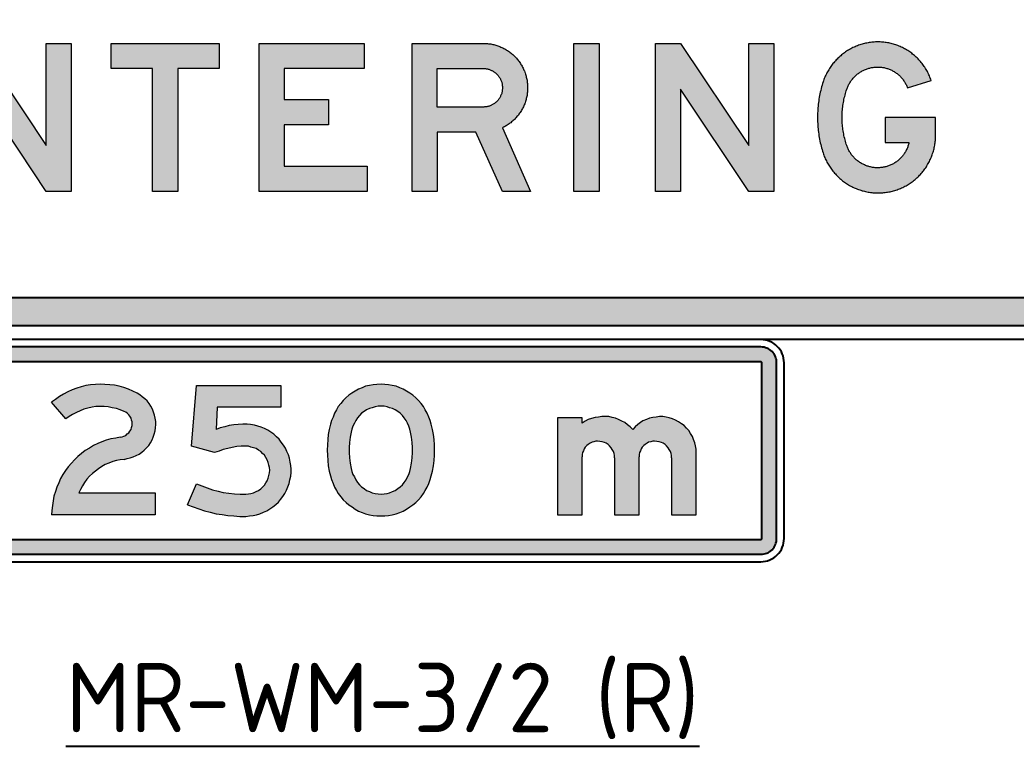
# Model space of a CAD drawing. Extents: x 171 to 337, y 11 to 274.
# Drawn here: x 228.9 to 300.7, y 169.4 to 221.7 of the extents above; entities that cross this region are included whole.
import ezdxf

# ---------------------------------------------------------------- set-up
doc = ezdxf.new("R2010")
doc.units = 0
for name, color, linetype in [('L25', 1, 'CONTINUOUS'), ('L35', 3, 'CONTINUOUS'), ('T25', 1, 'CONTINUOUS')]:
    doc.layers.add(name, color=color, linetype=linetype)
doc.styles.add('ISO', font='iso3098b.shx')

msp = doc.modelspace()

# ---------------------------------------------------------------- hatches: boundary and pattern name
at = {"layer": 'L25'}
h = msp.add_hatch(color=256, dxfattribs=at)
edge = h.paths.add_edge_path(flags=16)
edge.add_line((173.653, 205.387), (173.653, 267.387))
edge.add_arc((177.32, 267.387), 3.667, 90, 180, ccw=False)
edge.add_line((177.32, 271.054), (330.653, 271.054))
edge.add_arc((330.653, 267.387), 3.667, 0, 90, ccw=False)
edge.add_line((334.32, 267.387), (334.32, 205.387))
edge.add_arc((330.653, 205.387), 3.667, -90, 0, ccw=False)
edge.add_line((330.653, 201.721), (177.32, 201.721))
edge.add_arc((177.32, 205.387), 3.667, 180, 270, ccw=False)
edge = h.paths.add_edge_path()
edge.add_line((171.653, 205.387), (171.653, 267.387))
edge.add_arc((177.32, 267.387), 5.667, 90, 180, ccw=False)
edge.add_line((177.32, 273.054), (330.653, 273.054))
edge.add_arc((330.653, 267.387), 5.667, 0, 90, ccw=False)
edge.add_line((336.32, 267.387), (336.32, 205.387))
edge.add_arc((330.653, 205.387), 5.667, -90, 0, ccw=False)
edge.add_line((330.653, 199.721), (177.32, 199.721))
edge.add_arc((177.32, 205.387), 5.667, 180, 270, ccw=False)
h = msp.add_hatch(color=256, dxfattribs=at)
h.paths.add_polyline_path([(213.083, 220.058), (220.647, 220.058), (220.647, 218.243), (214.893, 218.243), (214.893, 216.004), (218.089, 216.004), (218.089, 214.189), (214.893, 214.189), (214.893, 211.202), (220.862, 211.202), (220.862, 209.392), (213.083, 209.392)])
h.paths.add_polyline_path([(224.113, 220.058), (225.923, 220.058), (230.825, 212.698), (230.825, 220.058), (232.64, 220.058), (232.64, 209.392), (230.825, 209.392), (225.923, 216.752), (225.923, 209.392), (224.113, 209.392)])
h.paths.add_polyline_path([(235.512, 220.058), (243.296, 220.058), (243.296, 218.243), (240.309, 218.243), (240.309, 209.392), (238.499, 209.392), (238.499, 218.243), (235.512, 218.243)])
h.paths.add_polyline_path([(246.168, 220.058), (253.737, 220.058), (253.737, 218.243), (247.978, 218.243), (247.978, 216.004), (251.179, 216.004), (251.179, 214.189), (247.978, 214.189), (247.978, 211.202), (253.952, 211.202), (253.952, 209.392), (246.168, 209.392)])
h.paths.add_polyline_path([(268.846, 220.058), (270.661, 220.058), (270.661, 209.392), (268.846, 209.392)])
h.paths.add_polyline_path([(274.72, 220.058), (276.535, 220.058), (281.437, 212.698), (281.437, 220.058), (283.247, 220.058), (283.247, 209.392), (281.437, 209.392), (276.535, 216.752), (276.535, 209.392), (274.72, 209.392)])
h.paths.add_polyline_path([(292.876, 216.857), (294.581, 217.391), (294.551, 217.475), (294.521, 217.555), (294.491, 217.635), (294.456, 217.715), (294.421, 217.794), (294.381, 217.874), (294.347, 217.954), (294.307, 218.029), (294.262, 218.109), (294.217, 218.183), (294.172, 218.258), (294.127, 218.333), (294.077, 218.403), (294.027, 218.473), (293.978, 218.542), (293.923, 218.612), (293.868, 218.682), (293.813, 218.747), (293.753, 218.817), (293.698, 218.877), (293.639, 218.941), (293.574, 219.006), (293.514, 219.066), (293.449, 219.121), (293.384, 219.181), (293.314, 219.236), (293.25, 219.29), (293.18, 219.345), (293.11, 219.395), (293.035, 219.445), (292.965, 219.495), (292.891, 219.545), (292.816, 219.59), (292.741, 219.634), (292.666, 219.674), (292.591, 219.714), (292.512, 219.754), (292.432, 219.794), (292.352, 219.829), (292.272, 219.864), (292.192, 219.894), (292.108, 219.924), (292.028, 219.954), (291.943, 219.979), (291.863, 220.003), (291.779, 220.028), (291.694, 220.048), (291.609, 220.068), (291.524, 220.088), (291.435, 220.103), (291.35, 220.118), (291.265, 220.128), (291.175, 220.138), (291.09, 220.148), (291.006, 220.153), (290.916, 220.158), (290.831, 220.163), (290.741, 220.163), (290.657, 220.163), (290.567, 220.158), (290.477, 220.153), (290.387, 220.148), (290.303, 220.138), (290.213, 220.128), (290.128, 220.113), (290.038, 220.098), (289.954, 220.083), (289.864, 220.063), (289.779, 220.043), (289.694, 220.023), (289.609, 219.998), (289.525, 219.974), (289.44, 219.949), (289.355, 219.919), (289.275, 219.889), (289.191, 219.854), (289.111, 219.819), (289.031, 219.784), (288.951, 219.749), (288.872, 219.709), (288.792, 219.669), (288.712, 219.624), (288.637, 219.58), (288.562, 219.535), (288.488, 219.485), (288.413, 219.44), (288.343, 219.385), (288.268, 219.335), (288.198, 219.28), (288.129, 219.226), (288.064, 219.171), (287.994, 219.111), (287.929, 219.051), (287.864, 218.991), (287.804, 218.931), (287.74, 218.867), (287.68, 218.802), (287.625, 218.737), (287.565, 218.667), (287.51, 218.597), (287.455, 218.527), (287.401, 218.458), (287.351, 218.388), (287.301, 218.313), (287.251, 218.238), (287.206, 218.163), (287.161, 218.089), (287.116, 218.014), (287.071, 217.934), (287.032, 217.854), (286.997, 217.775), (286.957, 217.695), (286.922, 217.615), (286.887, 217.535), (286.857, 217.45), (286.827, 217.366), (286.797, 217.286), (286.762, 217.161), (286.722, 217.042), (286.687, 216.917), (286.658, 216.797), (286.628, 216.673), (286.598, 216.548), (286.573, 216.423), (286.548, 216.304), (286.523, 216.179), (286.503, 216.049), (286.483, 215.925), (286.463, 215.8), (286.448, 215.675), (286.438, 215.546), (286.423, 215.421), (286.413, 215.296), (286.408, 215.167), (286.403, 215.042), (286.398, 214.912), (286.393, 214.788), (286.393, 214.663), (286.398, 214.533), (286.403, 214.409), (286.408, 214.279), (286.413, 214.154), (286.423, 214.025), (286.438, 213.9), (286.448, 213.775), (286.463, 213.651), (286.483, 213.521), (286.503, 213.396), (286.523, 213.272), (286.548, 213.147), (286.573, 213.022), (286.598, 212.898), (286.628, 212.773), (286.658, 212.653), (286.687, 212.529), (286.722, 212.409), (286.762, 212.284), (286.797, 212.165), (286.827, 212.08), (286.857, 211.995), (286.887, 211.915), (286.922, 211.831), (286.957, 211.751), (286.997, 211.671), (287.032, 211.591), (287.071, 211.512), (287.116, 211.437), (287.161, 211.357), (287.206, 211.282), (287.251, 211.207), (287.301, 211.133), (287.351, 211.063), (287.401, 210.988), (287.455, 210.918), (287.51, 210.848), (287.565, 210.779), (287.625, 210.714), (287.68, 210.649), (287.74, 210.584), (287.804, 210.519), (287.864, 210.459), (287.929, 210.395), (287.994, 210.335), (288.064, 210.28), (288.129, 210.22), (288.198, 210.165), (288.268, 210.115), (288.343, 210.061), (288.413, 210.011), (288.488, 209.961), (288.562, 209.916), (288.637, 209.866), (288.712, 209.826), (288.792, 209.781), (288.872, 209.741), (288.951, 209.702), (289.031, 209.662), (289.111, 209.627), (289.191, 209.592), (289.275, 209.562), (289.355, 209.532), (289.44, 209.502), (289.525, 209.472), (289.609, 209.447), (289.694, 209.427), (289.779, 209.402), (289.864, 209.382), (289.954, 209.362), (290.038, 209.347), (290.128, 209.333), (290.213, 209.323), (290.303, 209.313), (290.387, 209.303), (290.477, 209.293), (290.567, 209.288), (290.657, 209.288), (290.741, 209.283), (290.831, 209.283), (290.921, 209.288), (291.006, 209.293), (291.095, 209.298), (291.18, 209.308), (291.27, 209.318), (291.36, 209.328), (291.444, 209.342), (291.529, 209.357), (291.619, 209.372), (291.704, 209.392), (291.789, 209.412), (291.873, 209.437), (291.958, 209.462), (292.043, 209.487), (292.128, 209.517), (292.207, 209.547), (292.292, 209.577), (292.372, 209.612), (292.452, 209.647), (292.537, 209.682), (292.611, 209.721), (292.691, 209.761), (292.771, 209.806), (292.846, 209.846), (292.92, 209.891), (292.995, 209.941), (293.07, 209.986), (293.145, 210.036), (293.215, 210.09), (293.284, 210.14), (293.354, 210.195), (293.424, 210.255), (293.489, 210.31), (293.554, 210.37), (293.619, 210.43), (293.683, 210.489), (293.743, 210.554), (293.803, 210.619), (293.863, 210.684), (293.923, 210.749), (293.978, 210.818), (294.032, 210.888), (294.087, 210.958), (294.137, 211.028), (294.187, 211.103), (294.237, 211.173), (294.282, 211.247), (294.327, 211.322), (294.372, 211.402), (294.416, 211.477), (294.456, 211.556), (294.496, 211.636), (294.531, 211.716), (294.566, 211.796), (294.601, 211.876), (294.631, 211.96), (294.666, 212.04), (294.691, 212.125), (294.721, 212.21), (294.745, 212.294), (294.765, 212.379), (294.79, 212.464), (294.805, 212.549), (294.825, 212.639), (294.84, 212.723), (294.855, 212.813), (294.865, 212.898), (294.875, 212.988), (294.885, 213.072), (294.89, 213.162), (294.895, 213.252), (294.9, 213.337), (294.9, 214.723), (291.275, 214.723), (291.275, 212.913), (292.98, 212.913), (292.965, 212.848), (292.95, 212.783), (292.93, 212.723), (292.91, 212.658), (292.891, 212.599), (292.871, 212.539), (292.846, 212.479), (292.816, 212.419), (292.791, 212.359), (292.761, 212.304), (292.726, 212.245), (292.696, 212.19), (292.661, 212.135), (292.621, 212.08), (292.586, 212.03), (292.546, 211.975), (292.507, 211.925), (292.462, 211.876), (292.422, 211.831), (292.377, 211.781), (292.327, 211.736), (292.282, 211.691), (292.232, 211.651), (292.182, 211.606), (292.133, 211.566), (292.078, 211.527), (292.028, 211.492), (291.973, 211.457), (291.918, 211.422), (291.863, 211.387), (291.804, 211.357), (291.744, 211.327), (291.689, 211.302), (291.629, 211.277), (291.569, 211.252), (291.504, 211.227), (291.444, 211.207), (291.385, 211.187), (291.32, 211.173), (291.255, 211.158), (291.195, 211.143), (291.13, 211.133), (291.066, 211.123), (291.001, 211.113), (290.936, 211.108), (290.871, 211.103), (290.806, 211.098), (290.741, 211.098), (290.677, 211.098), (290.612, 211.103), (290.547, 211.103), (290.482, 211.113), (290.417, 211.118), (290.352, 211.128), (290.288, 211.143), (290.223, 211.153), (290.163, 211.168), (290.098, 211.187), (290.033, 211.202), (289.974, 211.222), (289.914, 211.247), (289.849, 211.267), (289.789, 211.297), (289.729, 211.322), (289.674, 211.352), (289.614, 211.382), (289.56, 211.412), (289.5, 211.447), (289.445, 211.482), (289.39, 211.517), (289.34, 211.556), (289.285, 211.596), (289.236, 211.636), (289.186, 211.676), (289.136, 211.721), (289.091, 211.766), (289.046, 211.811), (289.001, 211.861), (288.956, 211.91), (288.911, 211.96), (288.872, 212.01), (288.832, 212.06), (288.797, 212.115), (288.762, 212.17), (288.727, 212.225), (288.692, 212.279), (288.662, 212.339), (288.627, 212.394), (288.602, 212.454), (288.572, 212.514), (288.547, 212.574), (288.527, 212.639), (288.503, 212.698), (288.468, 212.803), (288.438, 212.903), (288.408, 213.007), (288.378, 213.112), (288.353, 213.217), (288.328, 213.327), (288.303, 213.431), (288.283, 213.536), (288.263, 213.646), (288.243, 213.75), (288.228, 213.86), (288.213, 213.965), (288.203, 214.075), (288.193, 214.184), (288.183, 214.289), (288.178, 214.399), (288.173, 214.508), (288.168, 214.618), (288.168, 214.723), (288.168, 214.833), (288.173, 214.942), (288.178, 215.052), (288.183, 215.157), (288.193, 215.266), (288.203, 215.376), (288.213, 215.481), (288.228, 215.59), (288.243, 215.695), (288.263, 215.805), (288.283, 215.91), (288.303, 216.019), (288.328, 216.124), (288.353, 216.229), (288.378, 216.333), (288.408, 216.438), (288.438, 216.543), (288.468, 216.648), (288.503, 216.752), (288.527, 216.812), (288.547, 216.872), (288.572, 216.932), (288.602, 216.992), (288.627, 217.051), (288.662, 217.111), (288.692, 217.166), (288.727, 217.221), (288.762, 217.281), (288.797, 217.331), (288.832, 217.386), (288.872, 217.44), (288.911, 217.49), (288.956, 217.54), (289.001, 217.59), (289.046, 217.635), (289.091, 217.68), (289.136, 217.725), (289.186, 217.77), (289.236, 217.814), (289.285, 217.854), (289.34, 217.894), (289.39, 217.929), (289.445, 217.969), (289.5, 218.004), (289.56, 218.034), (289.614, 218.069), (289.674, 218.099), (289.729, 218.129), (289.789, 218.153), (289.849, 218.178), (289.914, 218.203), (289.974, 218.223), (290.033, 218.243), (290.098, 218.263), (290.163, 218.278), (290.223, 218.293), (290.288, 218.308), (290.352, 218.318), (290.417, 218.328), (290.482, 218.338), (290.547, 218.343), (290.612, 218.348), (290.677, 218.348), (290.741, 218.353), (290.806, 218.348), (290.871, 218.348), (290.936, 218.343), (291.001, 218.338), (291.066, 218.328), (291.125, 218.318), (291.19, 218.308), (291.255, 218.293), (291.315, 218.278), (291.38, 218.258), (291.44, 218.238), (291.499, 218.218), (291.559, 218.198), (291.619, 218.173), (291.679, 218.148), (291.739, 218.119), (291.799, 218.089), (291.853, 218.059), (291.908, 218.029), (291.963, 217.994), (292.018, 217.959), (292.068, 217.919), (292.123, 217.884), (292.173, 217.844), (292.222, 217.799), (292.272, 217.76), (292.317, 217.715), (292.362, 217.67), (292.407, 217.625), (292.452, 217.575), (292.492, 217.525), (292.532, 217.475), (292.571, 217.425), (292.606, 217.371), (292.646, 217.316), (292.681, 217.261), (292.711, 217.206), (292.741, 217.151), (292.771, 217.096), (292.801, 217.037), (292.826, 216.977), (292.851, 216.917)])
h.paths.add_polyline_path([(259.008, 218.243), (262.314, 218.243), (262.364, 218.243), (262.414, 218.243), (262.468, 218.238), (262.518, 218.228), (262.568, 218.223), (262.618, 218.213), (262.668, 218.198), (262.713, 218.188), (262.763, 218.173), (262.813, 218.153), (262.857, 218.134), (262.902, 218.114), (262.947, 218.094), (262.992, 218.069), (263.037, 218.044), (263.082, 218.014), (263.122, 217.989), (263.162, 217.959), (263.201, 217.924), (263.241, 217.894), (263.276, 217.859), (263.316, 217.824), (263.351, 217.784), (263.381, 217.745), (263.411, 217.705), (263.446, 217.665), (263.471, 217.625), (263.501, 217.58), (263.526, 217.535), (263.551, 217.495), (263.57, 217.445), (263.59, 217.401), (263.61, 217.356), (263.625, 217.306), (263.645, 217.256), (263.655, 217.211), (263.67, 217.161), (263.68, 217.111), (263.685, 217.061), (263.69, 217.012), (263.695, 216.957), (263.7, 216.907), (263.7, 216.857), (263.7, 216.807), (263.695, 216.757), (263.69, 216.707), (263.685, 216.658), (263.68, 216.603), (263.67, 216.558), (263.655, 216.508), (263.645, 216.458), (263.625, 216.408), (263.61, 216.363), (263.59, 216.313), (263.57, 216.269), (263.551, 216.224), (263.526, 216.179), (263.501, 216.134), (263.471, 216.089), (263.446, 216.049), (263.411, 216.009), (263.381, 215.969), (263.351, 215.93), (263.316, 215.895), (263.276, 215.855), (263.241, 215.825), (263.201, 215.79), (263.162, 215.76), (263.122, 215.725), (263.082, 215.7), (263.037, 215.67), (262.992, 215.645), (262.947, 215.62), (262.902, 215.6), (262.857, 215.58), (262.813, 215.561), (262.763, 215.546), (262.713, 215.526), (262.668, 215.516), (262.618, 215.501), (262.568, 215.491), (262.518, 215.486), (262.468, 215.481), (262.414, 215.476), (262.364, 215.471), (262.314, 215.471), (259.008, 215.471)], flags=16)
h.paths.add_polyline_path([(257.198, 220.058), (262.314, 220.058), (262.394, 220.058), (262.468, 220.053), (262.548, 220.048), (262.623, 220.043), (262.703, 220.033), (262.778, 220.023), (262.852, 220.013), (262.932, 219.998), (263.007, 219.983), (263.082, 219.969), (263.157, 219.949), (263.231, 219.929), (263.306, 219.904), (263.376, 219.879), (263.451, 219.854), (263.521, 219.824), (263.595, 219.794), (263.665, 219.764), (263.735, 219.729), (263.805, 219.694), (263.87, 219.659), (263.939, 219.619), (264.004, 219.58), (264.069, 219.54), (264.134, 219.495), (264.199, 219.45), (264.259, 219.405), (264.323, 219.355), (264.383, 219.31), (264.438, 219.255), (264.498, 219.206), (264.553, 219.151), (264.608, 219.096), (264.662, 219.041), (264.712, 218.986), (264.762, 218.926), (264.812, 218.867), (264.862, 218.807), (264.907, 218.742), (264.952, 218.677), (264.997, 218.617), (265.036, 218.547), (265.076, 218.483), (265.116, 218.418), (265.151, 218.348), (265.186, 218.278), (265.221, 218.208), (265.251, 218.139), (265.281, 218.069), (265.311, 217.994), (265.336, 217.924), (265.361, 217.849), (265.381, 217.775), (265.405, 217.7), (265.42, 217.625), (265.44, 217.55), (265.455, 217.475), (265.47, 217.396), (265.48, 217.321), (265.49, 217.246), (265.5, 217.166), (265.505, 217.091), (265.51, 217.012), (265.51, 216.937), (265.51, 216.857), (265.51, 216.777), (265.51, 216.702), (265.505, 216.623), (265.5, 216.548), (265.49, 216.468), (265.48, 216.388), (265.47, 216.313), (265.455, 216.239), (265.44, 216.159), (265.42, 216.084), (265.4, 216.009), (265.381, 215.935), (265.356, 215.86), (265.331, 215.785), (265.306, 215.71), (265.276, 215.64), (265.246, 215.566), (265.211, 215.496), (265.176, 215.426), (265.141, 215.356), (265.106, 215.286), (265.066, 215.221), (265.026, 215.152), (264.982, 215.087), (264.937, 215.022), (264.892, 214.962), (264.847, 214.897), (264.797, 214.838), (264.747, 214.778), (264.697, 214.718), (264.643, 214.663), (264.588, 214.603), (264.533, 214.548), (264.478, 214.498), (264.418, 214.444), (264.358, 214.394), (264.298, 214.344), (264.234, 214.299), (264.174, 214.254), (264.109, 214.209), (264.044, 214.164), (263.974, 214.124), (263.91, 214.085), (263.84, 214.05), (263.77, 214.01), (263.7, 213.98), (265.725, 209.392), (263.7, 209.392), (261.78, 213.656), (259.008, 213.656), (259.008, 209.392), (257.198, 209.392)])
h = msp.add_hatch(color=256, dxfattribs=at)
edge = h.paths.add_edge_path()
edge.add_arc((282.32, 197.054), 1.133, 0, 90)
edge.add_line((282.32, 198.187), (225.653, 198.187))
edge.add_arc((225.653, 197.054), 1.133, 90, 180)
edge.add_line((224.52, 197.054), (224.52, 184.387))
edge.add_arc((225.653, 184.387), 1.133, 180, 270)
edge.add_line((225.653, 183.254), (282.32, 183.254))
edge.add_arc((282.32, 184.387), 1.133, 270, 360)
edge.add_line((283.453, 184.387), (283.453, 197.054))
edge = h.paths.add_edge_path(flags=16)
edge.add_arc((282.32, 197.054), 0.0666, 0, 90)
edge.add_line((282.32, 197.121), (225.653, 197.121))
edge.add_arc((225.653, 197.054), 0.0666, 90, 180)
edge.add_line((225.587, 197.054), (225.587, 184.387))
edge.add_arc((225.653, 184.387), 0.0666, 180, 270)
edge.add_line((225.653, 184.321), (282.32, 184.321))
edge.add_arc((282.32, 184.387), 0.0666, 270, 360)
edge.add_line((282.387, 184.387), (282.387, 197.054))
h = msp.add_hatch(color=256, dxfattribs=at)
h.paths.add_polyline_path([(236.461, 190.09), (236.164, 190.063), (235.894, 190.009), (235.624, 189.928), (235.354, 189.821), (235.084, 189.713), (234.841, 189.578), (234.598, 189.416), (234.382, 189.254), (234.166, 189.065), (233.95, 188.876), (233.761, 188.66), (233.599, 188.417), (233.437, 188.174), (233.302, 187.931), (233.194, 187.688), (238.674, 187.688), (238.674, 186.095), (231.224, 186.095), (231.251, 186.419), (231.278, 186.77), (231.332, 187.094), (231.386, 187.445), (231.494, 187.769), (231.602, 188.093), (231.737, 188.39), (231.871, 188.714), (232.033, 189.011), (232.222, 189.281), (232.411, 189.551), (232.654, 189.821), (232.87, 190.063), (233.113, 190.306), (233.383, 190.522), (233.653, 190.738), (233.95, 190.9), (234.247, 191.089), (234.544, 191.224), (234.841, 191.359), (235.165, 191.467), (235.489, 191.575), (235.84, 191.629), (236.164, 191.683), (236.299, 191.71), (236.434, 191.764), (236.569, 191.818), (236.677, 191.926), (236.785, 192.007), (236.866, 192.115), (236.947, 192.25), (236.974, 192.385), (237.028, 192.52), (237.028, 192.655), (237.028, 192.79), (236.974, 192.925), (236.947, 193.06), (236.866, 193.195), (236.785, 193.303), (236.677, 193.411), (236.569, 193.492), (236.461, 193.546), (236.164, 193.654), (235.894, 193.762), (235.597, 193.816), (235.3, 193.87), (235.003, 193.897), (234.706, 193.897), (234.409, 193.897), (234.139, 193.843), (233.842, 193.789), (233.545, 193.708), (233.275, 193.6), (233.005, 193.465), (232.735, 193.33), (232.492, 193.168), (232.249, 193.006), (231.224, 194.221), (231.494, 194.41), (231.79, 194.626), (232.087, 194.788), (232.384, 194.95), (232.708, 195.112), (233.032, 195.22), (233.356, 195.328), (233.68, 195.409), (234.031, 195.463), (234.382, 195.49), (234.733, 195.517), (235.057, 195.49), (235.408, 195.463), (235.759, 195.436), (236.083, 195.355), (236.434, 195.274), (236.758, 195.139), (237.082, 195.004), (237.379, 194.869), (237.568, 194.734), (237.757, 194.599), (237.946, 194.464), (238.108, 194.302), (238.243, 194.113), (238.378, 193.924), (238.485, 193.708), (238.566, 193.492), (238.647, 193.276), (238.674, 193.06), (238.728, 192.817), (238.728, 192.601), (238.701, 192.358), (238.674, 192.142), (238.62, 191.899), (238.539, 191.683), (238.458, 191.494), (238.351, 191.278), (238.216, 191.089), (238.054, 190.927), (237.892, 190.765), (237.73, 190.603), (237.541, 190.468), (237.325, 190.36), (237.109, 190.279), (236.893, 190.198), (236.677, 190.144)])
h.paths.add_polyline_path([(241.023, 186.824), (241.671, 188.336), (242.049, 188.174), (242.427, 188.039), (242.805, 187.904), (243.21, 187.796), (243.588, 187.715), (243.993, 187.661), (244.398, 187.607), (244.803, 187.58), (245.207, 187.58), (245.396, 187.607), (245.585, 187.634), (245.774, 187.688), (245.963, 187.769), (246.125, 187.85), (246.287, 187.958), (246.422, 188.093), (246.557, 188.228), (246.665, 188.39), (246.746, 188.552), (246.827, 188.741), (246.881, 188.93), (246.908, 189.119), (246.935, 189.308), (246.908, 189.497), (246.881, 189.686), (246.827, 189.875), (246.746, 190.063), (246.665, 190.225), (246.557, 190.387), (246.422, 190.522), (246.287, 190.657), (246.125, 190.765), (245.963, 190.873), (245.774, 190.927), (245.585, 190.981), (245.396, 191.035), (245.207, 191.035), (244.884, 191.035), (244.56, 191.008), (244.236, 190.954), (243.912, 190.873), (243.588, 190.792), (243.291, 190.684), (242.967, 190.576), (241.293, 191.035), (241.671, 195.409), (247.745, 195.409), (247.745, 193.843), (243.156, 193.843), (243.075, 192.25), (243.372, 192.358), (243.696, 192.439), (244.02, 192.52), (244.344, 192.574), (244.668, 192.601), (244.992, 192.628), (245.315, 192.628), (245.558, 192.601), (245.828, 192.547), (246.071, 192.493), (246.314, 192.412), (246.557, 192.304), (246.8, 192.196), (247.016, 192.061), (247.232, 191.899), (247.421, 191.71), (247.61, 191.548), (247.772, 191.332), (247.934, 191.116), (248.069, 190.9), (248.177, 190.657), (248.285, 190.414), (248.366, 190.171), (248.42, 189.901), (248.447, 189.659), (248.474, 189.389), (248.474, 189.146), (248.447, 188.876), (248.393, 188.606), (248.339, 188.363), (248.231, 188.12), (248.15, 187.877), (248.015, 187.634), (247.88, 187.418), (247.718, 187.202), (247.556, 187.013), (247.367, 186.851), (247.151, 186.662), (246.935, 186.527), (246.719, 186.392), (246.476, 186.284), (246.233, 186.176), (245.99, 186.095), (245.747, 186.041), (245.477, 186.014), (245.207, 185.987), (244.776, 185.987), (244.344, 186.014), (243.912, 186.041), (243.507, 186.122), (243.075, 186.176), (242.643, 186.284), (242.238, 186.392), (241.833, 186.527), (241.428, 186.662)])
h.paths.add_polyline_path([(254.953, 193.924), (254.737, 193.924), (254.521, 193.87), (254.305, 193.816), (254.116, 193.762), (253.9, 193.654), (253.738, 193.546), (253.549, 193.411), (253.414, 193.249), (253.252, 193.087), (253.144, 192.898), (253.036, 192.709), (252.928, 192.493), (252.847, 192.277), (252.793, 192.061), (252.739, 191.683), (252.685, 191.305), (252.658, 190.954), (252.658, 190.576), (252.685, 190.198), (252.739, 189.821), (252.793, 189.443), (252.847, 189.227), (252.928, 189.011), (253.036, 188.822), (253.144, 188.606), (253.252, 188.417), (253.414, 188.255), (253.549, 188.12), (253.738, 187.985), (253.9, 187.85), (254.116, 187.769), (254.305, 187.688), (254.521, 187.634), (254.737, 187.607), (254.953, 187.58), (255.169, 187.607), (255.385, 187.634), (255.574, 187.688), (255.79, 187.769), (255.979, 187.85), (256.168, 187.985), (256.33, 188.12), (256.492, 188.255), (256.627, 188.417), (256.762, 188.606), (256.87, 188.822), (256.951, 189.011), (257.032, 189.227), (257.086, 189.443), (257.14, 189.821), (257.194, 190.198), (257.221, 190.576), (257.221, 190.954), (257.194, 191.305), (257.14, 191.683), (257.086, 192.061), (257.032, 192.277), (256.951, 192.493), (256.87, 192.709), (256.762, 192.898), (256.627, 193.087), (256.492, 193.249), (256.33, 193.411), (256.168, 193.546), (255.979, 193.654), (255.79, 193.762), (255.574, 193.816), (255.385, 193.87), (255.169, 193.924)], flags=16)
h.paths.add_polyline_path([(254.953, 195.517), (254.656, 195.49), (254.386, 195.463), (254.116, 195.409), (253.846, 195.355), (253.603, 195.247), (253.333, 195.139), (253.09, 195.004), (252.847, 194.869), (252.631, 194.707), (252.415, 194.518), (252.226, 194.329), (252.064, 194.113), (251.875, 193.897), (251.74, 193.654), (251.606, 193.411), (251.498, 193.141), (251.39, 192.898), (251.309, 192.628), (251.228, 192.25), (251.147, 191.872), (251.12, 191.521), (251.093, 191.143), (251.066, 190.765), (251.093, 190.387), (251.12, 190.009), (251.147, 189.632), (251.228, 189.254), (251.309, 188.903), (251.39, 188.633), (251.498, 188.363), (251.606, 188.093), (251.74, 187.85), (251.875, 187.634), (252.064, 187.391), (252.226, 187.175), (252.442, 186.986), (252.631, 186.824), (252.874, 186.662), (253.09, 186.5), (253.333, 186.365), (253.603, 186.257), (253.846, 186.176), (254.116, 186.095), (254.386, 186.041), (254.656, 186.014), (254.953, 186.014), (255.223, 186.014), (255.493, 186.041), (255.763, 186.095), (256.033, 186.176), (256.303, 186.257), (256.546, 186.365), (256.789, 186.5), (257.032, 186.662), (257.248, 186.824), (257.464, 186.986), (257.653, 187.175), (257.842, 187.391), (258.004, 187.634), (258.139, 187.85), (258.274, 188.093), (258.408, 188.363), (258.489, 188.633), (258.57, 188.903), (258.651, 189.254), (258.732, 189.632), (258.786, 190.009), (258.813, 190.387), (258.813, 190.765), (258.813, 191.143), (258.786, 191.521), (258.732, 191.872), (258.651, 192.25), (258.57, 192.628), (258.489, 192.898), (258.408, 193.141), (258.274, 193.411), (258.139, 193.654), (258.004, 193.897), (257.842, 194.113), (257.653, 194.329), (257.464, 194.518), (257.248, 194.707), (257.032, 194.869), (256.789, 195.004), (256.546, 195.139), (256.303, 195.247), (256.033, 195.355), (255.763, 195.409), (255.493, 195.463), (255.223, 195.49)])
msp.add_hatch(color=256, dxfattribs=at).paths.add_polyline_path([(275.875, 190.198), (275.875, 186.095), (277.657, 186.095), (277.657, 190.576), (277.657, 190.819), (277.603, 191.062), (277.549, 191.278), (277.468, 191.521), (277.387, 191.737), (277.252, 191.953), (277.117, 192.169), (276.955, 192.331), (276.793, 192.52), (276.604, 192.655), (276.388, 192.79), (276.172, 192.925), (275.956, 193.006), (275.713, 193.087), (275.497, 193.141), (275.254, 193.168), (275.011, 193.168), (274.768, 193.141), (274.525, 193.114), (274.282, 193.06), (274.066, 192.952), (273.823, 192.871), (273.634, 192.736), (273.445, 192.601), (273.256, 192.439), (273.094, 192.25), (272.905, 192.439), (272.716, 192.574), (272.527, 192.736), (272.311, 192.844), (272.068, 192.952), (271.852, 193.06), (271.61, 193.114), (271.367, 193.168), (271.097, 193.168), (270.854, 193.168), (270.611, 193.141), (270.368, 193.114), (270.125, 193.033), (269.882, 192.952), (269.666, 192.844), (269.45, 192.709), (269.45, 193.087), (267.668, 193.087), (267.668, 186.095), (269.45, 186.095), (269.45, 190.279), (269.45, 190.441), (269.477, 190.576), (269.531, 190.711), (269.585, 190.846), (269.666, 190.981), (269.774, 191.089), (269.882, 191.17), (270.017, 191.251), (270.152, 191.332), (270.287, 191.359), (270.422, 191.413), (270.557, 191.413), (270.719, 191.386), (270.881, 191.359), (271.043, 191.305), (271.178, 191.251), (271.313, 191.17), (271.421, 191.062), (271.529, 190.927), (271.61, 190.792), (271.69, 190.657), (271.744, 190.522), (271.771, 190.36), (271.771, 190.198), (271.771, 186.095), (273.553, 186.095), (273.553, 190.279), (273.553, 190.441), (273.58, 190.576), (273.634, 190.711), (273.688, 190.846), (273.769, 190.981), (273.877, 191.089), (273.985, 191.17), (274.12, 191.251), (274.228, 191.332), (274.39, 191.359), (274.525, 191.413), (274.66, 191.413), (274.822, 191.386), (274.984, 191.359), (275.146, 191.305), (275.281, 191.251), (275.416, 191.17), (275.524, 191.062), (275.632, 190.927), (275.713, 190.792), (275.794, 190.657), (275.848, 190.522), (275.875, 190.36)])

# ---------------------------------------------------------------- linework, layer by layer
msp.add_line((281.987, 198.721), (225.987, 198.721), dxfattribs=at)
for points in [[(170.653, 205.387), (170.653, 267.387, -0.414214), (177.32, 274.054), (330.653, 274.054, -0.414214), (337.32, 267.387), (337.32, 205.387, -0.414214), (330.653, 198.721), (177.32, 198.721, -0.414214)], [(171.653, 205.387), (171.653, 267.387, -0.414214), (177.32, 273.054), (330.653, 273.054, -0.414214), (336.32, 267.387), (336.32, 205.387, -0.414214), (330.653, 199.721), (177.32, 199.721, -0.414214)], [(173.653, 205.387), (173.653, 267.387, -0.414214), (177.32, 271.054), (330.653, 271.054, -0.414214), (334.32, 267.387), (334.32, 205.387, -0.414214), (330.653, 201.721), (177.32, 201.721, -0.414214)], [(283.987, 197.054, 0.414214), (282.32, 198.721), (225.653, 198.721, 0.414214), (223.987, 197.054), (223.987, 184.387, 0.414214), (225.653, 182.721), (282.32, 182.721, 0.414214), (283.987, 184.387)], [(283.453, 197.054, 0.414214), (282.32, 198.187), (225.653, 198.187, 0.414214), (224.52, 197.054), (224.52, 184.387, 0.414214), (225.653, 183.254), (282.32, 183.254, 0.414214), (283.453, 184.387)], [(282.387, 197.054, 0.414214), (282.32, 197.121), (225.653, 197.121, 0.414214), (225.587, 197.054), (225.587, 184.387, 0.414214), (225.653, 184.321), (282.32, 184.321, 0.414214), (282.387, 184.387)]]:
    msp.add_lwpolyline(points, format="xyb", close=True, dxfattribs=at)
at = {"layer": 'L25', "lineweight": 0}
for points in [[(237.379, 194.869), (237.082, 195.004), (236.758, 195.139), (236.434, 195.274), (236.083, 195.355), (235.759, 195.436), (235.408, 195.463), (235.057, 195.49), (234.733, 195.517), (234.382, 195.49), (234.031, 195.463), (233.68, 195.409), (233.356, 195.328), (233.032, 195.22), (232.708, 195.112), (232.384, 194.95), (232.087, 194.788), (231.79, 194.626), (231.494, 194.41), (231.224, 194.221)], [(241.023, 186.824), (241.671, 188.336), (242.049, 188.174), (242.427, 188.039), (242.805, 187.904), (243.21, 187.796), (243.588, 187.715), (243.993, 187.661), (244.398, 187.607), (244.803, 187.58), (245.207, 187.58), (245.396, 187.607), (245.585, 187.634), (245.774, 187.688), (245.963, 187.769), (246.125, 187.85), (246.287, 187.958), (246.422, 188.093), (246.557, 188.228), (246.665, 188.39), (246.746, 188.552), (246.827, 188.741), (246.881, 188.93), (246.908, 189.119), (246.935, 189.308), (246.908, 189.497), (246.881, 189.686), (246.827, 189.875), (246.746, 190.063), (246.665, 190.225), (246.557, 190.387), (246.422, 190.522), (246.287, 190.657), (246.125, 190.765), (245.963, 190.873), (245.774, 190.927), (245.585, 190.981), (245.396, 191.035), (245.207, 191.035), (244.884, 191.035), (244.56, 191.008), (244.236, 190.954), (243.912, 190.873), (243.588, 190.792), (243.291, 190.684), (242.967, 190.576), (241.293, 191.035), (241.671, 195.409)], [(241.671, 195.409), (247.745, 195.409), (247.745, 193.843), (243.156, 193.843), (243.075, 192.25)], [(254.953, 195.517), (254.656, 195.49), (254.386, 195.463), (254.116, 195.409), (253.846, 195.355), (253.603, 195.247), (253.333, 195.139), (253.09, 195.004), (252.847, 194.869), (252.631, 194.707), (252.415, 194.518), (252.226, 194.329), (252.064, 194.113)], [(257.842, 194.113), (257.653, 194.329), (257.464, 194.518), (257.248, 194.707), (257.032, 194.869), (256.789, 195.004), (256.546, 195.139), (256.303, 195.247), (256.033, 195.355), (255.763, 195.409), (255.493, 195.463), (255.223, 195.49), (254.953, 195.517)], [(236.461, 190.09), (236.677, 190.144), (236.893, 190.198), (237.109, 190.279), (237.325, 190.36), (237.541, 190.468), (237.73, 190.603), (237.892, 190.765), (238.054, 190.927), (238.216, 191.089), (238.351, 191.278), (238.458, 191.494), (238.539, 191.683), (238.62, 191.899), (238.674, 192.142), (238.701, 192.358), (238.728, 192.601), (238.728, 192.817), (238.674, 193.06), (238.647, 193.276), (238.566, 193.492), (238.485, 193.708), (238.378, 193.924), (238.243, 194.113), (238.108, 194.302), (237.946, 194.464), (237.757, 194.599), (237.568, 194.734), (237.379, 194.869)], [(236.164, 191.683), (236.299, 191.71), (236.434, 191.764), (236.569, 191.818), (236.677, 191.926), (236.785, 192.007), (236.866, 192.115), (236.947, 192.25), (236.974, 192.385), (237.028, 192.52), (237.028, 192.655), (237.028, 192.79), (236.974, 192.925), (236.947, 193.06), (236.866, 193.195), (236.785, 193.303), (236.677, 193.411), (236.569, 193.492), (236.461, 193.546), (236.164, 193.654), (235.894, 193.762), (235.597, 193.816), (235.3, 193.87), (235.003, 193.897), (234.706, 193.897), (234.409, 193.897), (234.139, 193.843), (233.842, 193.789), (233.545, 193.708), (233.275, 193.6), (233.005, 193.465), (232.735, 193.33), (232.492, 193.168), (232.249, 193.006), (231.224, 194.221)], [(252.064, 194.113), (251.875, 193.897), (251.74, 193.654), (251.606, 193.411), (251.498, 193.141), (251.39, 192.898), (251.309, 192.628)], [(254.953, 193.924), (254.737, 193.924), (254.521, 193.87), (254.305, 193.816), (254.116, 193.762), (253.9, 193.654), (253.738, 193.546), (253.549, 193.411), (253.414, 193.249), (253.252, 193.087)], [(256.627, 193.087), (256.492, 193.249), (256.33, 193.411), (256.168, 193.546), (255.979, 193.654), (255.79, 193.762), (255.574, 193.816), (255.385, 193.87), (255.169, 193.924), (254.953, 193.924)], [(258.57, 192.628), (258.489, 192.898), (258.408, 193.141), (258.274, 193.411), (258.139, 193.654), (258.004, 193.897), (257.842, 194.113)], [(253.252, 193.087), (253.144, 192.898), (253.036, 192.709), (252.928, 192.493), (252.847, 192.277), (252.793, 192.061)], [(257.086, 192.061), (257.032, 192.277), (256.951, 192.493), (256.87, 192.709), (256.762, 192.898), (256.627, 193.087)], [(275.875, 190.198), (275.875, 186.095), (277.657, 186.095), (277.657, 190.576), (277.657, 190.819), (277.603, 191.062), (277.549, 191.278), (277.468, 191.521), (277.387, 191.737), (277.252, 191.953), (277.117, 192.169), (276.955, 192.331), (276.793, 192.52), (276.604, 192.655), (276.388, 192.79), (276.172, 192.925), (275.956, 193.006), (275.713, 193.087), (275.497, 193.141), (275.254, 193.168), (275.011, 193.168), (274.768, 193.141), (274.525, 193.114), (274.282, 193.06), (274.066, 192.952), (273.823, 192.871), (273.634, 192.736), (273.445, 192.601), (273.256, 192.439), (273.094, 192.25), (272.905, 192.439), (272.716, 192.574), (272.527, 192.736), (272.311, 192.844), (272.068, 192.952), (271.852, 193.06), (271.61, 193.114), (271.367, 193.168), (271.097, 193.168), (270.854, 193.168), (270.611, 193.141), (270.368, 193.114), (270.125, 193.033), (269.882, 192.952), (269.666, 192.844), (269.45, 192.709), (269.45, 193.087), (267.668, 193.087), (267.668, 186.095)], [(245.315, 192.628), (244.992, 192.628), (244.668, 192.601), (244.344, 192.574), (244.02, 192.52), (243.696, 192.439), (243.372, 192.358), (243.075, 192.25)], [(245.207, 185.987), (245.477, 186.014), (245.747, 186.041), (245.99, 186.095), (246.233, 186.176), (246.476, 186.284), (246.719, 186.392), (246.935, 186.527), (247.151, 186.662), (247.367, 186.851), (247.556, 187.013), (247.718, 187.202), (247.88, 187.418), (248.015, 187.634), (248.15, 187.877), (248.231, 188.12), (248.339, 188.363), (248.393, 188.606), (248.447, 188.876), (248.474, 189.146), (248.474, 189.389), (248.447, 189.659), (248.42, 189.901), (248.366, 190.171), (248.285, 190.414), (248.177, 190.657), (248.069, 190.9), (247.934, 191.116), (247.772, 191.332), (247.61, 191.548), (247.421, 191.71), (247.232, 191.899), (247.016, 192.061), (246.8, 192.196), (246.557, 192.304), (246.314, 192.412), (246.071, 192.493), (245.828, 192.547), (245.558, 192.601), (245.315, 192.628)], [(251.309, 192.628), (251.228, 192.25), (251.147, 191.872), (251.12, 191.521), (251.093, 191.143), (251.066, 190.765), (251.093, 190.387), (251.12, 190.009), (251.147, 189.632), (251.228, 189.254), (251.309, 188.903)], [(258.57, 188.903), (258.651, 189.254), (258.732, 189.632), (258.786, 190.009), (258.813, 190.387), (258.813, 190.765), (258.813, 191.143), (258.786, 191.521), (258.732, 191.872), (258.651, 192.25), (258.57, 192.628)], [(236.164, 191.683), (235.84, 191.629), (235.489, 191.575), (235.165, 191.467), (234.841, 191.359), (234.544, 191.224), (234.247, 191.089), (233.95, 190.9), (233.653, 190.738), (233.383, 190.522), (233.113, 190.306), (232.87, 190.063), (232.654, 189.821), (232.411, 189.551), (232.222, 189.281), (232.033, 189.011), (231.871, 188.714), (231.737, 188.39), (231.602, 188.093), (231.494, 187.769), (231.386, 187.445), (231.332, 187.094), (231.278, 186.77), (231.251, 186.419), (231.224, 186.095)], [(252.793, 192.061), (252.739, 191.683), (252.685, 191.305), (252.658, 190.954), (252.658, 190.576), (252.685, 190.198), (252.739, 189.821), (252.793, 189.443)], [(257.086, 189.443), (257.14, 189.821), (257.194, 190.198), (257.221, 190.576), (257.221, 190.954), (257.194, 191.305), (257.14, 191.683), (257.086, 192.061)], [(270.557, 191.413), (270.422, 191.413), (270.287, 191.359), (270.152, 191.332), (270.017, 191.251), (269.882, 191.17), (269.774, 191.089), (269.666, 190.981), (269.585, 190.846), (269.531, 190.711), (269.477, 190.576), (269.45, 190.441), (269.45, 190.279)], [(271.771, 190.198), (271.771, 190.36), (271.744, 190.522), (271.69, 190.657), (271.61, 190.792), (271.529, 190.927), (271.421, 191.062), (271.313, 191.17), (271.178, 191.251), (271.043, 191.305), (270.881, 191.359), (270.719, 191.386), (270.557, 191.413)], [(274.66, 191.413), (274.525, 191.413), (274.39, 191.359), (274.228, 191.332), (274.12, 191.251), (273.985, 191.17), (273.877, 191.089), (273.769, 190.981), (273.688, 190.846), (273.634, 190.711), (273.58, 190.576), (273.553, 190.441), (273.553, 190.279)], [(275.875, 190.198), (275.875, 190.36), (275.848, 190.522), (275.794, 190.657), (275.713, 190.792), (275.632, 190.927), (275.524, 191.062), (275.416, 191.17), (275.281, 191.251), (275.146, 191.305), (274.984, 191.359), (274.822, 191.386), (274.66, 191.413)], [(267.668, 186.095), (269.45, 186.095), (269.45, 190.279)], [(271.771, 190.198), (271.771, 186.095), (273.553, 186.095), (273.553, 190.279)], [(236.461, 190.09), (236.164, 190.063), (235.894, 190.009), (235.624, 189.928), (235.354, 189.821), (235.084, 189.713), (234.841, 189.578), (234.598, 189.416), (234.382, 189.254), (234.166, 189.065), (233.95, 188.876), (233.761, 188.66), (233.599, 188.417), (233.437, 188.174), (233.302, 187.931), (233.194, 187.688), (238.674, 187.688), (238.674, 186.095), (231.224, 186.095)], [(252.793, 189.443), (252.847, 189.227), (252.928, 189.011), (253.036, 188.822), (253.144, 188.606), (253.252, 188.417)], [(256.627, 188.417), (256.762, 188.606), (256.87, 188.822), (256.951, 189.011), (257.032, 189.227), (257.086, 189.443)], [(251.309, 188.903), (251.39, 188.633), (251.498, 188.363), (251.606, 188.093), (251.74, 187.85), (251.875, 187.634), (252.064, 187.391)], [(257.842, 187.391), (258.004, 187.634), (258.139, 187.85), (258.274, 188.093), (258.408, 188.363), (258.489, 188.633), (258.57, 188.903)], [(253.252, 188.417), (253.414, 188.255), (253.549, 188.12), (253.738, 187.985), (253.9, 187.85), (254.116, 187.769), (254.305, 187.688), (254.521, 187.634), (254.737, 187.607), (254.953, 187.58)], [(254.953, 187.58), (255.169, 187.607), (255.385, 187.634), (255.574, 187.688), (255.79, 187.769), (255.979, 187.85), (256.168, 187.985), (256.33, 188.12), (256.492, 188.255), (256.627, 188.417)], [(252.064, 187.391), (252.226, 187.175), (252.442, 186.986), (252.631, 186.824), (252.874, 186.662), (253.09, 186.5), (253.333, 186.365), (253.603, 186.257), (253.846, 186.176), (254.116, 186.095), (254.386, 186.041), (254.656, 186.014), (254.953, 186.014), (255.223, 186.014), (255.493, 186.041), (255.763, 186.095), (256.033, 186.176), (256.303, 186.257), (256.546, 186.365), (256.789, 186.5), (257.032, 186.662), (257.248, 186.824), (257.464, 186.986), (257.653, 187.175), (257.842, 187.391)], [(241.023, 186.824), (241.428, 186.662), (241.833, 186.527), (242.238, 186.392), (242.643, 186.284), (243.075, 186.176), (243.507, 186.122), (243.912, 186.041), (244.344, 186.014), (244.776, 185.987), (245.207, 185.987)]]:
    msp.add_lwpolyline(points, dxfattribs=at)
at = {"layer": 'L35', "color": 1, "lineweight": 0}
for points in [[(224.113, 220.058), (225.923, 220.058), (230.825, 212.698), (230.825, 220.058), (232.64, 220.058), (232.64, 209.392), (230.825, 209.392), (225.923, 216.752), (225.923, 209.392), (224.113, 209.392), (224.113, 220.058)], [(235.512, 220.058), (243.296, 220.058), (243.296, 218.243), (240.309, 218.243), (240.309, 209.392), (238.499, 209.392), (238.499, 218.243), (235.512, 218.243), (235.512, 220.058)], [(246.168, 220.058), (253.737, 220.058), (253.737, 218.243), (247.978, 218.243), (247.978, 216.004), (251.179, 216.004), (251.179, 214.189), (247.978, 214.189), (247.978, 211.202), (253.952, 211.202), (253.952, 209.392), (246.168, 209.392), (246.168, 220.058)], [(257.198, 220.058), (262.314, 220.058), (262.394, 220.058), (262.468, 220.053), (262.548, 220.048), (262.623, 220.043), (262.703, 220.033), (262.778, 220.023), (262.852, 220.013), (262.932, 219.998), (263.007, 219.983), (263.082, 219.969), (263.157, 219.949), (263.231, 219.929), (263.306, 219.904), (263.376, 219.879), (263.451, 219.854), (263.521, 219.824), (263.595, 219.794), (263.665, 219.764), (263.735, 219.729), (263.805, 219.694), (263.87, 219.659), (263.939, 219.619), (264.004, 219.58), (264.069, 219.54), (264.134, 219.495), (264.199, 219.45), (264.259, 219.405), (264.323, 219.355), (264.383, 219.31), (264.438, 219.255), (264.498, 219.206), (264.553, 219.151), (264.608, 219.096), (264.662, 219.041), (264.712, 218.986), (264.762, 218.926), (264.812, 218.867), (264.862, 218.807), (264.907, 218.742), (264.952, 218.677), (264.997, 218.617), (265.036, 218.547), (265.076, 218.483), (265.116, 218.418), (265.151, 218.348), (265.186, 218.278), (265.221, 218.208), (265.251, 218.139), (265.281, 218.069), (265.311, 217.994), (265.336, 217.924), (265.361, 217.849), (265.381, 217.775), (265.405, 217.7), (265.42, 217.625), (265.44, 217.55), (265.455, 217.475), (265.47, 217.396), (265.48, 217.321), (265.49, 217.246), (265.5, 217.166), (265.505, 217.091), (265.51, 217.012), (265.51, 216.937), (265.51, 216.857), (265.51, 216.777), (265.51, 216.702), (265.505, 216.623), (265.5, 216.548), (265.49, 216.468), (265.48, 216.388), (265.47, 216.313), (265.455, 216.239), (265.44, 216.159), (265.42, 216.084), (265.4, 216.009), (265.381, 215.935), (265.356, 215.86), (265.331, 215.785), (265.306, 215.71), (265.276, 215.64), (265.246, 215.566), (265.211, 215.496), (265.176, 215.426), (265.141, 215.356), (265.106, 215.286), (265.066, 215.221), (265.026, 215.152), (264.982, 215.087), (264.937, 215.022), (264.892, 214.962), (264.847, 214.897), (264.797, 214.838), (264.747, 214.778), (264.697, 214.718), (264.643, 214.663), (264.588, 214.603), (264.533, 214.548), (264.478, 214.498), (264.418, 214.444), (264.358, 214.394), (264.298, 214.344), (264.234, 214.299), (264.174, 214.254), (264.109, 214.209), (264.044, 214.164), (263.974, 214.124), (263.91, 214.085), (263.84, 214.05), (263.77, 214.01), (263.7, 213.98), (265.725, 209.392), (263.7, 209.392), (261.78, 213.656), (259.008, 213.656), (259.008, 209.392), (257.198, 209.392)], [(268.846, 220.058), (270.661, 220.058), (270.661, 209.392), (268.846, 209.392), (268.846, 220.058)], [(274.72, 220.058), (276.535, 220.058), (281.437, 212.698), (281.437, 220.058), (283.247, 220.058), (283.247, 209.392), (281.437, 209.392), (276.535, 216.752), (276.535, 209.392), (274.72, 209.392), (274.72, 220.058)], [(292.876, 216.857), (294.581, 217.391), (294.551, 217.475), (294.521, 217.555), (294.491, 217.635), (294.456, 217.715), (294.421, 217.794), (294.381, 217.874), (294.347, 217.954), (294.307, 218.029), (294.262, 218.109), (294.217, 218.183), (294.172, 218.258), (294.127, 218.333), (294.077, 218.403), (294.027, 218.473), (293.978, 218.542), (293.923, 218.612), (293.868, 218.682), (293.813, 218.747), (293.753, 218.817), (293.698, 218.877), (293.639, 218.941), (293.574, 219.006), (293.514, 219.066), (293.449, 219.121), (293.384, 219.181), (293.314, 219.236), (293.25, 219.29), (293.18, 219.345), (293.11, 219.395), (293.035, 219.445), (292.965, 219.495), (292.891, 219.545), (292.816, 219.59), (292.741, 219.634), (292.666, 219.674), (292.591, 219.714), (292.512, 219.754), (292.432, 219.794), (292.352, 219.829), (292.272, 219.864), (292.192, 219.894), (292.108, 219.924), (292.028, 219.954), (291.943, 219.979), (291.863, 220.003), (291.779, 220.028), (291.694, 220.048), (291.609, 220.068), (291.524, 220.088), (291.435, 220.103), (291.35, 220.118), (291.265, 220.128), (291.175, 220.138), (291.09, 220.148), (291.006, 220.153), (290.916, 220.158), (290.831, 220.163), (290.741, 220.163), (290.657, 220.163), (290.567, 220.158), (290.477, 220.153), (290.387, 220.148), (290.303, 220.138), (290.213, 220.128), (290.128, 220.113), (290.038, 220.098), (289.954, 220.083), (289.864, 220.063), (289.779, 220.043), (289.694, 220.023), (289.609, 219.998), (289.525, 219.974), (289.44, 219.949), (289.355, 219.919), (289.275, 219.889), (289.191, 219.854), (289.111, 219.819), (289.031, 219.784), (288.951, 219.749), (288.872, 219.709), (288.792, 219.669), (288.712, 219.624), (288.637, 219.58), (288.562, 219.535), (288.488, 219.485), (288.413, 219.44), (288.343, 219.385), (288.268, 219.335), (288.198, 219.28), (288.129, 219.226), (288.064, 219.171), (287.994, 219.111), (287.929, 219.051), (287.864, 218.991), (287.804, 218.931), (287.74, 218.867), (287.68, 218.802), (287.625, 218.737), (287.565, 218.667), (287.51, 218.597), (287.455, 218.527), (287.401, 218.458), (287.351, 218.388), (287.301, 218.313), (287.251, 218.238), (287.206, 218.163), (287.161, 218.089), (287.116, 218.014), (287.071, 217.934), (287.032, 217.854), (286.997, 217.775), (286.957, 217.695), (286.922, 217.615), (286.887, 217.535), (286.857, 217.45), (286.827, 217.366), (286.797, 217.286), (286.762, 217.161), (286.722, 217.042), (286.687, 216.917), (286.658, 216.797), (286.628, 216.673), (286.598, 216.548), (286.573, 216.423), (286.548, 216.304), (286.523, 216.179), (286.503, 216.049), (286.483, 215.925), (286.463, 215.8), (286.448, 215.675), (286.438, 215.546), (286.423, 215.421), (286.413, 215.296), (286.408, 215.167), (286.403, 215.042), (286.398, 214.912), (286.393, 214.788), (286.393, 214.663), (286.398, 214.533), (286.403, 214.409), (286.408, 214.279), (286.413, 214.154), (286.423, 214.025), (286.438, 213.9), (286.448, 213.775), (286.463, 213.651), (286.483, 213.521), (286.503, 213.396), (286.523, 213.272), (286.548, 213.147), (286.573, 213.022), (286.598, 212.898), (286.628, 212.773), (286.658, 212.653), (286.687, 212.529), (286.722, 212.409), (286.762, 212.284), (286.797, 212.165), (286.827, 212.08), (286.857, 211.995), (286.887, 211.915), (286.922, 211.831), (286.957, 211.751), (286.997, 211.671), (287.032, 211.591), (287.071, 211.512), (287.116, 211.437), (287.161, 211.357), (287.206, 211.282), (287.251, 211.207), (287.301, 211.133), (287.351, 211.063), (287.401, 210.988), (287.455, 210.918), (287.51, 210.848), (287.565, 210.779), (287.625, 210.714), (287.68, 210.649), (287.74, 210.584), (287.804, 210.519), (287.864, 210.459), (287.929, 210.395), (287.994, 210.335), (288.064, 210.28), (288.129, 210.22), (288.198, 210.165), (288.268, 210.115), (288.343, 210.061), (288.413, 210.011), (288.488, 209.961), (288.562, 209.916), (288.637, 209.866), (288.712, 209.826), (288.792, 209.781), (288.872, 209.741), (288.951, 209.702), (289.031, 209.662), (289.111, 209.627), (289.191, 209.592), (289.275, 209.562), (289.355, 209.532), (289.44, 209.502), (289.525, 209.472), (289.609, 209.447), (289.694, 209.427), (289.779, 209.402), (289.864, 209.382), (289.954, 209.362), (290.038, 209.347), (290.128, 209.333), (290.213, 209.323), (290.303, 209.313), (290.387, 209.303), (290.477, 209.293), (290.567, 209.288), (290.657, 209.288), (290.741, 209.283), (290.831, 209.283), (290.921, 209.288), (291.006, 209.293), (291.095, 209.298), (291.18, 209.308), (291.27, 209.318), (291.36, 209.328), (291.444, 209.342), (291.529, 209.357), (291.619, 209.372), (291.704, 209.392), (291.789, 209.412), (291.873, 209.437), (291.958, 209.462), (292.043, 209.487), (292.128, 209.517), (292.207, 209.547), (292.292, 209.577), (292.372, 209.612), (292.452, 209.647), (292.537, 209.682), (292.611, 209.721), (292.691, 209.761), (292.771, 209.806), (292.846, 209.846), (292.92, 209.891), (292.995, 209.941), (293.07, 209.986), (293.145, 210.036), (293.215, 210.09), (293.284, 210.14), (293.354, 210.195), (293.424, 210.255), (293.489, 210.31), (293.554, 210.37), (293.619, 210.43), (293.683, 210.489), (293.743, 210.554), (293.803, 210.619), (293.863, 210.684), (293.923, 210.749), (293.978, 210.818), (294.032, 210.888), (294.087, 210.958), (294.137, 211.028), (294.187, 211.103), (294.237, 211.173), (294.282, 211.247), (294.327, 211.322), (294.372, 211.402), (294.416, 211.477), (294.456, 211.556), (294.496, 211.636), (294.531, 211.716), (294.566, 211.796), (294.601, 211.876), (294.631, 211.96), (294.666, 212.04), (294.691, 212.125), (294.721, 212.21), (294.745, 212.294), (294.765, 212.379), (294.79, 212.464), (294.805, 212.549), (294.825, 212.639), (294.84, 212.723), (294.855, 212.813), (294.865, 212.898), (294.875, 212.988), (294.885, 213.072), (294.89, 213.162), (294.895, 213.252), (294.9, 213.337), (294.9, 214.723), (291.275, 214.723), (291.275, 212.913), (292.98, 212.913), (292.965, 212.848), (292.95, 212.783), (292.93, 212.723), (292.91, 212.658), (292.891, 212.599), (292.871, 212.539), (292.846, 212.479), (292.816, 212.419), (292.791, 212.359), (292.761, 212.304), (292.726, 212.245), (292.696, 212.19), (292.661, 212.135), (292.621, 212.08), (292.586, 212.03), (292.546, 211.975), (292.507, 211.925), (292.462, 211.876), (292.422, 211.831), (292.377, 211.781), (292.327, 211.736), (292.282, 211.691), (292.232, 211.651), (292.182, 211.606), (292.133, 211.566), (292.078, 211.527), (292.028, 211.492), (291.973, 211.457), (291.918, 211.422), (291.863, 211.387), (291.804, 211.357), (291.744, 211.327), (291.689, 211.302), (291.629, 211.277), (291.569, 211.252), (291.504, 211.227), (291.444, 211.207), (291.385, 211.187), (291.32, 211.173), (291.255, 211.158), (291.195, 211.143), (291.13, 211.133), (291.066, 211.123), (291.001, 211.113), (290.936, 211.108), (290.871, 211.103), (290.806, 211.098), (290.741, 211.098), (290.677, 211.098), (290.612, 211.103), (290.547, 211.103), (290.482, 211.113), (290.417, 211.118), (290.352, 211.128), (290.288, 211.143), (290.223, 211.153), (290.163, 211.168), (290.098, 211.187), (290.033, 211.202), (289.974, 211.222), (289.914, 211.247), (289.849, 211.267), (289.789, 211.297), (289.729, 211.322), (289.674, 211.352), (289.614, 211.382), (289.56, 211.412), (289.5, 211.447), (289.445, 211.482), (289.39, 211.517), (289.34, 211.556), (289.285, 211.596), (289.236, 211.636), (289.186, 211.676), (289.136, 211.721), (289.091, 211.766), (289.046, 211.811), (289.001, 211.861), (288.956, 211.91), (288.911, 211.96), (288.872, 212.01), (288.832, 212.06), (288.797, 212.115), (288.762, 212.17), (288.727, 212.225), (288.692, 212.279), (288.662, 212.339), (288.627, 212.394), (288.602, 212.454), (288.572, 212.514), (288.547, 212.574), (288.527, 212.639), (288.503, 212.698), (288.468, 212.803), (288.438, 212.903), (288.408, 213.007), (288.378, 213.112), (288.353, 213.217), (288.328, 213.327), (288.303, 213.431), (288.283, 213.536), (288.263, 213.646), (288.243, 213.75), (288.228, 213.86), (288.213, 213.965), (288.203, 214.075), (288.193, 214.184), (288.183, 214.289), (288.178, 214.399), (288.173, 214.508), (288.168, 214.618), (288.168, 214.723), (288.168, 214.833), (288.173, 214.942), (288.178, 215.052), (288.183, 215.157), (288.193, 215.266), (288.203, 215.376), (288.213, 215.481), (288.228, 215.59), (288.243, 215.695), (288.263, 215.805), (288.283, 215.91), (288.303, 216.019), (288.328, 216.124), (288.353, 216.229), (288.378, 216.333), (288.408, 216.438), (288.438, 216.543), (288.468, 216.648), (288.503, 216.752), (288.527, 216.812), (288.547, 216.872), (288.572, 216.932), (288.602, 216.992), (288.627, 217.051), (288.662, 217.111), (288.692, 217.166), (288.727, 217.221), (288.762, 217.281), (288.797, 217.331), (288.832, 217.386), (288.872, 217.44), (288.911, 217.49), (288.956, 217.54), (289.001, 217.59), (289.046, 217.635), (289.091, 217.68), (289.136, 217.725), (289.186, 217.77), (289.236, 217.814), (289.285, 217.854), (289.34, 217.894), (289.39, 217.929), (289.445, 217.969), (289.5, 218.004), (289.56, 218.034), (289.614, 218.069), (289.674, 218.099), (289.729, 218.129), (289.789, 218.153), (289.849, 218.178), (289.914, 218.203), (289.974, 218.223), (290.033, 218.243), (290.098, 218.263), (290.163, 218.278), (290.223, 218.293), (290.288, 218.308), (290.352, 218.318), (290.417, 218.328), (290.482, 218.338), (290.547, 218.343), (290.612, 218.348), (290.677, 218.348), (290.741, 218.353), (290.806, 218.348), (290.871, 218.348), (290.936, 218.343), (291.001, 218.338), (291.066, 218.328), (291.125, 218.318), (291.19, 218.308), (291.255, 218.293), (291.315, 218.278), (291.38, 218.258), (291.44, 218.238), (291.499, 218.218), (291.559, 218.198), (291.619, 218.173), (291.679, 218.148), (291.739, 218.119), (291.799, 218.089), (291.853, 218.059), (291.908, 218.029), (291.963, 217.994), (292.018, 217.959), (292.068, 217.919), (292.123, 217.884), (292.173, 217.844), (292.222, 217.799), (292.272, 217.76), (292.317, 217.715), (292.362, 217.67), (292.407, 217.625), (292.452, 217.575), (292.492, 217.525), (292.532, 217.475), (292.571, 217.425), (292.606, 217.371), (292.646, 217.316), (292.681, 217.261), (292.711, 217.206), (292.741, 217.151), (292.771, 217.096), (292.801, 217.037), (292.826, 216.977), (292.851, 216.917)], [(259.008, 218.243), (262.314, 218.243), (262.364, 218.243), (262.414, 218.243), (262.468, 218.238), (262.518, 218.228), (262.568, 218.223), (262.618, 218.213), (262.668, 218.198), (262.713, 218.188), (262.763, 218.173), (262.813, 218.153), (262.857, 218.134), (262.902, 218.114), (262.947, 218.094), (262.992, 218.069), (263.037, 218.044), (263.082, 218.014), (263.122, 217.989), (263.162, 217.959), (263.201, 217.924), (263.241, 217.894), (263.276, 217.859), (263.316, 217.824), (263.351, 217.784), (263.381, 217.745), (263.411, 217.705), (263.446, 217.665), (263.471, 217.625), (263.501, 217.58), (263.526, 217.535), (263.551, 217.495), (263.57, 217.445), (263.59, 217.401), (263.61, 217.356), (263.625, 217.306), (263.645, 217.256), (263.655, 217.211), (263.67, 217.161), (263.68, 217.111), (263.685, 217.061), (263.69, 217.012), (263.695, 216.957), (263.7, 216.907), (263.7, 216.857), (263.7, 216.807), (263.695, 216.757), (263.69, 216.707), (263.685, 216.658), (263.68, 216.603), (263.67, 216.558), (263.655, 216.508), (263.645, 216.458), (263.625, 216.408), (263.61, 216.363), (263.59, 216.313), (263.57, 216.269), (263.551, 216.224), (263.526, 216.179), (263.501, 216.134), (263.471, 216.089), (263.446, 216.049), (263.411, 216.009), (263.381, 215.969), (263.351, 215.93), (263.316, 215.895), (263.276, 215.855), (263.241, 215.825), (263.201, 215.79), (263.162, 215.76), (263.122, 215.725), (263.082, 215.7), (263.037, 215.67), (262.992, 215.645), (262.947, 215.62), (262.902, 215.6), (262.857, 215.58), (262.813, 215.561), (262.763, 215.546), (262.713, 215.526), (262.668, 215.516), (262.618, 215.501), (262.568, 215.491), (262.518, 215.486), (262.468, 215.481), (262.414, 215.476), (262.364, 215.471), (262.314, 215.471), (259.008, 215.471)]]:
    msp.add_lwpolyline(points, close=True, dxfattribs=at)

# ---------------------------------------------------------------- texts
at = {"layer": 'T25', "color": 3, "style": 'ISO'}
msp.add_text('%%UMR-WM-3/2 (R)', height=5, dxfattribs=at).set_placement((232.25, 170.439))

doc.saveas('drawing.dxf')
